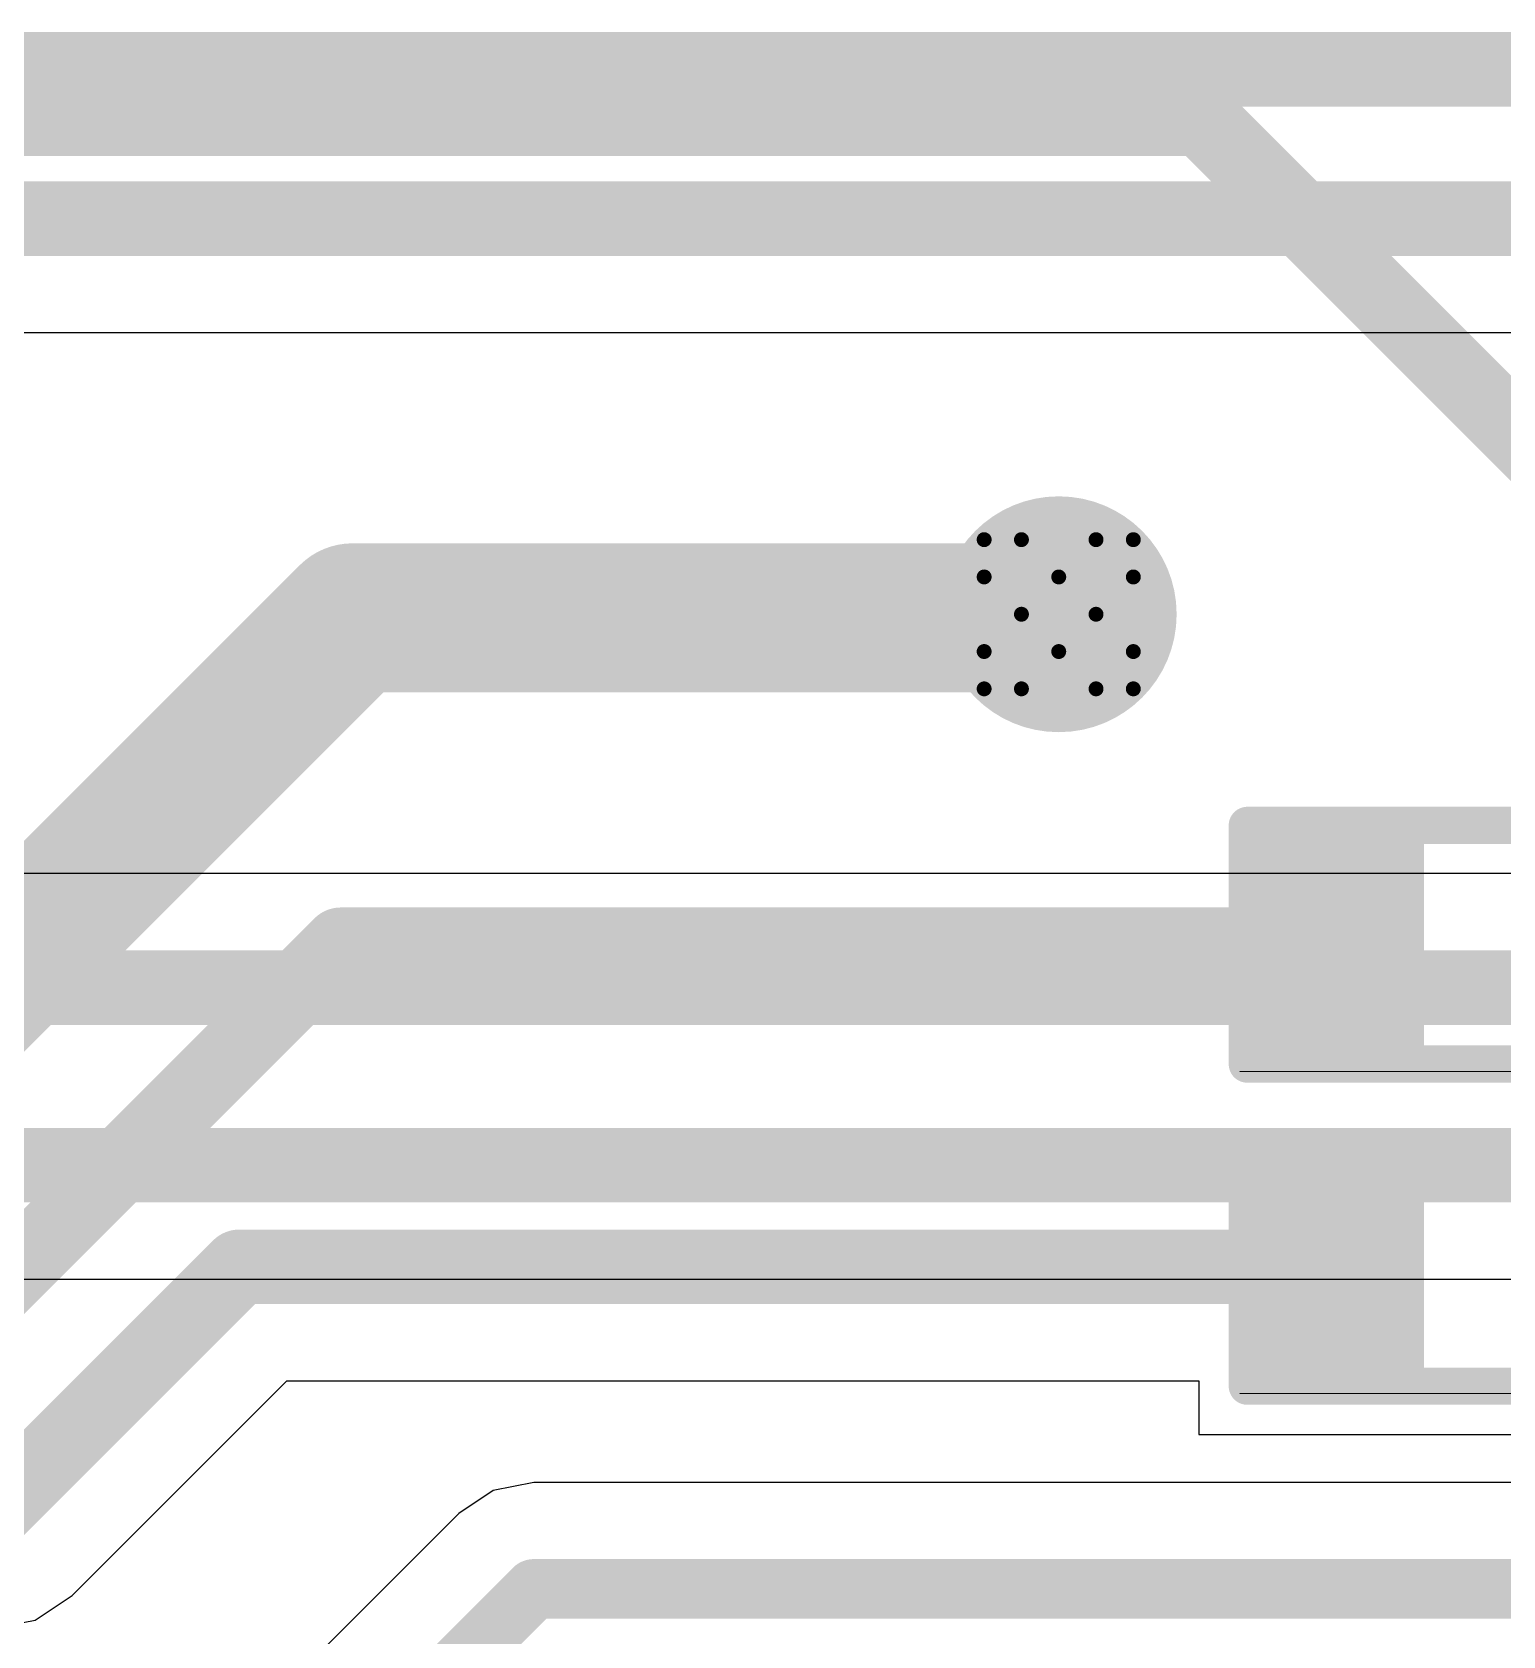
# Model space of a CAD drawing. Header units: inches. Extents: x 0 to 212, y 0 to 208.
# Drawn here: x 4.0354 to 4.2327, y 2.7401 to 2.9551 of the extents above; entities that cross this region are included whole.
import ezdxf

# ---------------------------------------------------------------- set-up
doc = ezdxf.new("R2010")
doc.units = ezdxf.units.IN
doc.header["$MEASUREMENT"] = 0
for name, color, linetype in [('Bottom Layer', 5, 'Continuous'), ('Bottom Solder', 6, 'Continuous'), ('Drill Drawing', 1, 'Continuous'), ('Top Layer', 1, 'Continuous'), ('Top Overlay', 2, 'Continuous'), ('Top Paste', 8, 'Continuous'), ('Top Solder', 216, 'Continuous'), ('Via Holes', 16, 'Continuous')]:
    doc.layers.add(name, color=color, linetype=linetype)

# ---------------------------------------------------------------- blocks, each defined once
blk = doc.blocks.new('R___0402_35')
at = {"layer": 'Top Layer'}
for points in [[(-0.0275, -0.0125), (-0.0275, 0.0125), (-0.0095, 0.0125), (-0.0095, -0.0125)], [(0.0095, -0.0125), (0.0095, 0.0125), (0.0275, 0.0125), (0.0275, -0.0125)]]:
    blk.add_hatch(color=1, dxfattribs=at).paths.add_polyline_path(points)
at = {"layer": 'Top Paste'}
for points in [[(-0.0275, -0.0125), (-0.0275, 0.0125), (-0.0095, 0.0125), (-0.0095, -0.0125)], [(0.0095, -0.0125), (0.0095, 0.0125), (0.0275, 0.0125), (0.0275, -0.0125)]]:
    blk.add_hatch(color=8, dxfattribs=at).paths.add_polyline_path(points)
at = {"layer": 'Top Solder'}
for points in [[(-0.02967, -0.01467), (-0.02967, 0.01467), (-0.00733, 0.01467), (-0.00733, -0.01467)], [(0.00733, -0.01467), (0.00733, 0.01467), (0.02967, 0.01467), (0.02967, -0.01467)]]:
    blk.add_hatch(color=216, dxfattribs=at).paths.add_polyline_path(points)
at = {"layer": 'Top Overlay'}
for points in [[(-0.031, 0.016, 0.005, 0.005, 0), (0.031, 0.016, 0.005, 0.005, 0)], [(-0.031, -0.016, 0.005, 0.005, 0), (-0.031, 0.016, 0.005, 0.005, 0)], [(0.031, -0.016, 0.005, 0.005, 0), (0.031, 0.016, 0.005, 0.005, 0)], [(-0.031, -0.016, 0.005, 0.005, 0), (0.031, -0.016, 0.005, 0.005, 0)], [(-0.032, -0.017, 0.000127, 0.000127, 0), (0.032, -0.017, 0.000127, 0.000127, 0)]]:
    blk.add_lwpolyline(points, format="xyseb", dxfattribs=at)
for points in [[(-0.03225, 0.016, 0.0025, 0.0025, 1), (-0.02975, 0.016, 0.0025, 0.0025, 1)], [(-0.03225, 0.016, 0.0025, 0.0025, 1), (-0.02975, 0.016, 0.0025, 0.0025, 1)], [(0.02975, 0.016, 0.0025, 0.0025, 1), (0.03225, 0.016, 0.0025, 0.0025, 1)], [(0.02975, 0.016, 0.0025, 0.0025, 1), (0.03225, 0.016, 0.0025, 0.0025, 1)], [(-0.03225, -0.016, 0.0025, 0.0025, 1), (-0.02975, -0.016, 0.0025, 0.0025, 1)], [(-0.03225, -0.016, 0.0025, 0.0025, 1), (-0.02975, -0.016, 0.0025, 0.0025, 1)], [(0.02975, -0.016, 0.0025, 0.0025, 1), (0.03225, -0.016, 0.0025, 0.0025, 1)], [(0.02975, -0.016, 0.0025, 0.0025, 1), (0.03225, -0.016, 0.0025, 0.0025, 1)], [(-0.03203, -0.017, 0.0000635, 0.0000635, 1), (-0.03197, -0.017, 0.0000635, 0.0000635, 1)], [(0.03197, -0.017, 0.0000635, 0.0000635, 1), (0.03203, -0.017, 0.0000635, 0.0000635, 1)]]:
    blk.add_lwpolyline(points, format="xyseb", close=True, dxfattribs=at)
blk = doc.blocks.new('R___0402_36')
at = {"layer": 'Top Layer'}
for points in [[(-0.0275, -0.0125), (-0.0275, 0.0125), (-0.0095, 0.0125), (-0.0095, -0.0125)], [(0.0095, -0.0125), (0.0095, 0.0125), (0.0275, 0.0125), (0.0275, -0.0125)]]:
    blk.add_hatch(color=1, dxfattribs=at).paths.add_polyline_path(points)
at = {"layer": 'Top Paste'}
for points in [[(-0.0275, -0.0125), (-0.0275, 0.0125), (-0.0095, 0.0125), (-0.0095, -0.0125)], [(0.0095, -0.0125), (0.0095, 0.0125), (0.0275, 0.0125), (0.0275, -0.0125)]]:
    blk.add_hatch(color=8, dxfattribs=at).paths.add_polyline_path(points)
at = {"layer": 'Top Solder'}
for points in [[(-0.02967, -0.01467), (-0.02967, 0.01467), (-0.00733, 0.01467), (-0.00733, -0.01467)], [(0.00733, -0.01467), (0.00733, 0.01467), (0.02967, 0.01467), (0.02967, -0.01467)]]:
    blk.add_hatch(color=216, dxfattribs=at).paths.add_polyline_path(points)
at = {"layer": 'Top Overlay'}
for points in [[(-0.031, 0.016, 0.005, 0.005, 0), (0.031, 0.016, 0.005, 0.005, 0)], [(-0.031, -0.016, 0.005, 0.005, 0), (-0.031, 0.016, 0.005, 0.005, 0)], [(0.031, -0.016, 0.005, 0.005, 0), (0.031, 0.016, 0.005, 0.005, 0)], [(-0.031, -0.016, 0.005, 0.005, 0), (0.031, -0.016, 0.005, 0.005, 0)], [(-0.032, -0.017, 0.000127, 0.000127, 0), (0.032, -0.017, 0.000127, 0.000127, 0)]]:
    blk.add_lwpolyline(points, format="xyseb", dxfattribs=at)
for points in [[(-0.03225, 0.016, 0.0025, 0.0025, 1), (-0.02975, 0.016, 0.0025, 0.0025, 1)], [(-0.03225, 0.016, 0.0025, 0.0025, 1), (-0.02975, 0.016, 0.0025, 0.0025, 1)], [(0.02975, 0.016, 0.0025, 0.0025, 1), (0.03225, 0.016, 0.0025, 0.0025, 1)], [(0.02975, 0.016, 0.0025, 0.0025, 1), (0.03225, 0.016, 0.0025, 0.0025, 1)], [(-0.03225, -0.016, 0.0025, 0.0025, 1), (-0.02975, -0.016, 0.0025, 0.0025, 1)], [(-0.03225, -0.016, 0.0025, 0.0025, 1), (-0.02975, -0.016, 0.0025, 0.0025, 1)], [(0.02975, -0.016, 0.0025, 0.0025, 1), (0.03225, -0.016, 0.0025, 0.0025, 1)], [(0.02975, -0.016, 0.0025, 0.0025, 1), (0.03225, -0.016, 0.0025, 0.0025, 1)], [(-0.03203, -0.017, 0.0000635, 0.0000635, 1), (-0.03197, -0.017, 0.0000635, 0.0000635, 1)], [(0.03197, -0.017, 0.0000635, 0.0000635, 1), (0.03203, -0.017, 0.0000635, 0.0000635, 1)]]:
    blk.add_lwpolyline(points, format="xyseb", close=True, dxfattribs=at)

msp = doc.modelspace()

# ---------------------------------------------------------------- hatches: boundary and pattern name
at = {"layer": 'Bottom Layer'}
h = msp.add_hatch(color=5, dxfattribs=at)
edge = h.paths.add_edge_path()
edge.add_arc((4.1731, 2.87705), 0.01181, 0, 360)
at = {"layer": 'Bottom Solder'}
h = msp.add_hatch(color=6, dxfattribs=at)
edge = h.paths.add_edge_path()
edge.add_arc((4.1731, 2.87705), 0.01581, 0, 360)
at = {"layer": 'Top Layer'}
h = msp.add_hatch(color=1, dxfattribs=at)
edge = h.paths.add_edge_path()
edge.add_arc((4.1731, 2.87705), 0.01181, 0, 360)
at = {"layer": 'Top Solder'}
h = msp.add_hatch(color=216, dxfattribs=at)
edge = h.paths.add_edge_path()
edge.add_arc((4.1731, 2.87705), 0.01581, 0, 360)
at = {"layer": 'Via Holes'}
h = msp.add_hatch(color=7, dxfattribs=at)
edge = h.paths.add_edge_path()
edge.add_arc((4.1731, 2.87705), 0.00591, 0, 360)

# ---------------------------------------------------------------- linework, layer by layer
at = {"layer": 'Bottom Layer'}
for p, q in [((3.95674, 2.91481), (4.49312, 2.91481)), ((4.50076, 2.8423), (3.75486, 2.8423)), ((3.7272, 2.7879), (4.51209, 2.7879))]:
    msp.add_line(p, q, dxfattribs=at)
for points in [[(3.07053, 2.9501, 0.01, 0.01, 0), (4.45478, 2.9501, 0.01, 0.01, 0)], [(3.6584, 2.9301, 0.01, 0.01, 0), (4.49312, 2.9301, 0.01, 0.01, 0)], [(3.7393, 2.827, 0.01, 0.01, 0), (4.5071, 2.827, 0.01, 0.01, 0)], [(3.71165, 2.80319, 0.01, 0.01, 0), (4.51209, 2.80319, 0.01, 0.01, 0)]]:
    msp.add_lwpolyline(points, format="xyseb", dxfattribs=at)
at = {"layer": 'Drill Drawing'}
for points in [[(4.1631, 2.88205, 0.002, 0.002, 0), (4.1631, 2.88705, 0.002, 0.002, 0)], [(4.1631, 2.88705, 0.002, 0.002, 0), (4.1681, 2.88705, 0.002, 0.002, 0)], [(4.1681, 2.88705, 0.002, 0.002, 0), (4.1731, 2.88205, 0.002, 0.002, 0)], [(4.1731, 2.88205, 0.002, 0.002, 0), (4.1781, 2.88705, 0.002, 0.002, 0)], [(4.1781, 2.88705, 0.002, 0.002, 0), (4.1831, 2.88705, 0.002, 0.002, 0)], [(4.1831, 2.88205, 0.002, 0.002, 0), (4.1831, 2.88705, 0.002, 0.002, 0)], [(4.1631, 2.88205, 0.002, 0.002, 0), (4.1681, 2.87705, 0.002, 0.002, 0)], [(4.1781, 2.87705, 0.002, 0.002, 0), (4.1831, 2.88205, 0.002, 0.002, 0)], [(4.1631, 2.87205, 0.002, 0.002, 0), (4.1681, 2.87705, 0.002, 0.002, 0)], [(4.1781, 2.87705, 0.002, 0.002, 0), (4.1831, 2.87205, 0.002, 0.002, 0)], [(4.1631, 2.86705, 0.002, 0.002, 0), (4.1631, 2.87205, 0.002, 0.002, 0)], [(4.1681, 2.86705, 0.002, 0.002, 0), (4.1731, 2.87205, 0.002, 0.002, 0)], [(4.1731, 2.87205, 0.002, 0.002, 0), (4.1781, 2.86705, 0.002, 0.002, 0)], [(4.1831, 2.86705, 0.002, 0.002, 0), (4.1831, 2.87205, 0.002, 0.002, 0)], [(4.1631, 2.86705, 0.002, 0.002, 0), (4.1681, 2.86705, 0.002, 0.002, 0)], [(4.1781, 2.86705, 0.002, 0.002, 0), (4.1831, 2.86705, 0.002, 0.002, 0)]]:
    msp.add_lwpolyline(points, format="xyseb", dxfattribs=at)
for points in [[(4.1626, 2.88705, 0.001, 0.001, 1), (4.1636, 2.88705, 0.001, 0.001, 1)], [(4.1626, 2.88705, 0.001, 0.001, 1), (4.1636, 2.88705, 0.001, 0.001, 1)], [(4.1676, 2.88705, 0.001, 0.001, 1), (4.1686, 2.88705, 0.001, 0.001, 1)], [(4.1676, 2.88705, 0.001, 0.001, 1), (4.1686, 2.88705, 0.001, 0.001, 1)], [(4.1776, 2.88705, 0.001, 0.001, 1), (4.1786, 2.88705, 0.001, 0.001, 1)], [(4.1776, 2.88705, 0.001, 0.001, 1), (4.1786, 2.88705, 0.001, 0.001, 1)], [(4.1826, 2.88705, 0.001, 0.001, 1), (4.1836, 2.88705, 0.001, 0.001, 1)], [(4.1826, 2.88705, 0.001, 0.001, 1), (4.1836, 2.88705, 0.001, 0.001, 1)], [(4.1626, 2.88205, 0.001, 0.001, 1), (4.1636, 2.88205, 0.001, 0.001, 1)], [(4.1626, 2.88205, 0.001, 0.001, 1), (4.1636, 2.88205, 0.001, 0.001, 1)], [(4.1726, 2.88205, 0.001, 0.001, 1), (4.1736, 2.88205, 0.001, 0.001, 1)], [(4.1726, 2.88205, 0.001, 0.001, 1), (4.1736, 2.88205, 0.001, 0.001, 1)], [(4.1826, 2.88205, 0.001, 0.001, 1), (4.1836, 2.88205, 0.001, 0.001, 1)], [(4.1826, 2.88205, 0.001, 0.001, 1), (4.1836, 2.88205, 0.001, 0.001, 1)], [(4.1676, 2.87705, 0.001, 0.001, 1), (4.1686, 2.87705, 0.001, 0.001, 1)], [(4.1676, 2.87705, 0.001, 0.001, 1), (4.1686, 2.87705, 0.001, 0.001, 1)], [(4.1776, 2.87705, 0.001, 0.001, 1), (4.1786, 2.87705, 0.001, 0.001, 1)], [(4.1776, 2.87705, 0.001, 0.001, 1), (4.1786, 2.87705, 0.001, 0.001, 1)], [(4.1626, 2.87205, 0.001, 0.001, 1), (4.1636, 2.87205, 0.001, 0.001, 1)], [(4.1626, 2.87205, 0.001, 0.001, 1), (4.1636, 2.87205, 0.001, 0.001, 1)], [(4.1726, 2.87205, 0.001, 0.001, 1), (4.1736, 2.87205, 0.001, 0.001, 1)], [(4.1726, 2.87205, 0.001, 0.001, 1), (4.1736, 2.87205, 0.001, 0.001, 1)], [(4.1826, 2.87205, 0.001, 0.001, 1), (4.1836, 2.87205, 0.001, 0.001, 1)], [(4.1826, 2.87205, 0.001, 0.001, 1), (4.1836, 2.87205, 0.001, 0.001, 1)], [(4.1626, 2.86705, 0.001, 0.001, 1), (4.1636, 2.86705, 0.001, 0.001, 1)], [(4.1626, 2.86705, 0.001, 0.001, 1), (4.1636, 2.86705, 0.001, 0.001, 1)], [(4.1676, 2.86705, 0.001, 0.001, 1), (4.1686, 2.86705, 0.001, 0.001, 1)], [(4.1676, 2.86705, 0.001, 0.001, 1), (4.1686, 2.86705, 0.001, 0.001, 1)], [(4.1776, 2.86705, 0.001, 0.001, 1), (4.1786, 2.86705, 0.001, 0.001, 1)], [(4.1776, 2.86705, 0.001, 0.001, 1), (4.1786, 2.86705, 0.001, 0.001, 1)], [(4.1826, 2.86705, 0.001, 0.001, 1), (4.1836, 2.86705, 0.001, 0.001, 1)], [(4.1826, 2.86705, 0.001, 0.001, 1), (4.1836, 2.86705, 0.001, 0.001, 1)]]:
    msp.add_lwpolyline(points, format="xyseb", close=True, dxfattribs=at)
at = {"layer": 'Top Layer'}
for p, q in [((4.04084, 2.74551), (4.06959, 2.77427)), ((4.06959, 2.77427), (4.19189, 2.77427)), ((4.19189, 2.77427), (4.19189, 2.76706)), ((4.19189, 2.76706), (4.26689, 2.76706)), ((4.09728, 2.75957), (4.09265, 2.75648)), ((4.10274, 2.76066), (4.09728, 2.75957)), ((4.28867, 2.76066), (4.10274, 2.76066)), ((4.10274, 2.76066), (4.10274, 2.76066)), ((4.09265, 2.75648), (4.0751, 2.73893)), ((4.09265, 2.75648), (4.09265, 2.75648)), ((4.03587, 2.7422), (4.04084, 2.74551)), ((4.03002, 2.74104), (4.03587, 2.7422))]:
    msp.add_line(p, q, dxfattribs=at)
for points in [[(3.96575, 2.94347, 0.01, 0.01, 0), (4.19225, 2.94347, 0.01, 0.01, 0)], [(4.19225, 2.94347, 0.01, 0.01, 0), (4.33029, 2.80544, 0.01, 0.01, 0)], [(4.01089, 2.80905, 0.02, 0.02, 0), (4.07841, 2.87656, 0.02, 0.02, 0)], [(4.07841, 2.87656, 0.02, 0.02, 0), (4.17261, 2.87656, 0.02, 0.02, 0)], [(4.17261, 2.87656, 0.02, 0.02, 0), (4.1731, 2.87705, 0.02, 0.02, 0)], [(4.02043, 2.77633, 0.01, 0.01, 0), (4.07684, 2.83274, 0.01, 0.01, 0)], [(4.07684, 2.83274, 0.01, 0.01, 0), (4.21089, 2.83274, 0.01, 0.01, 0)], [(4.03002, 2.75633, 0.01, 0.01, 0), (4.06325, 2.78956, 0.01, 0.01, 0)], [(4.06325, 2.78956, 0.01, 0.01, 0), (4.21089, 2.78956, 0.01, 0.01, 0)], [(4.0852, 2.72884, 0.008, 0.008, 0), (4.10274, 2.74638, 0.008, 0.008, 0)], [(4.10274, 2.74638, 0.008, 0.008, 0), (4.35333, 2.74638, 0.008, 0.008, 0)]]:
    msp.add_lwpolyline(points, format="xyseb", dxfattribs=at)
for points in [[(4.18975, 2.94347, 0.005, 0.005, 1), (4.19475, 2.94347, 0.005, 0.005, 1)], [(4.18975, 2.94347, 0.005, 0.005, 1), (4.19475, 2.94347, 0.005, 0.005, 1)], [(4.07341, 2.87656, 0.01, 0.01, 1), (4.08341, 2.87656, 0.01, 0.01, 1)], [(4.07341, 2.87656, 0.01, 0.01, 1), (4.08341, 2.87656, 0.01, 0.01, 1)], [(4.16761, 2.87656, 0.01, 0.01, 1), (4.17761, 2.87656, 0.01, 0.01, 1)], [(4.16761, 2.87656, 0.01, 0.01, 1), (4.17761, 2.87656, 0.01, 0.01, 1)], [(4.1681, 2.87705, 0.01, 0.01, 1), (4.1781, 2.87705, 0.01, 0.01, 1)], [(4.07434, 2.83274, 0.005, 0.005, 1), (4.07934, 2.83274, 0.005, 0.005, 1)], [(4.07434, 2.83274, 0.005, 0.005, 1), (4.07934, 2.83274, 0.005, 0.005, 1)], [(4.20839, 2.83274, 0.005, 0.005, 1), (4.21339, 2.83274, 0.005, 0.005, 1)], [(4.06075, 2.78956, 0.005, 0.005, 1), (4.06575, 2.78956, 0.005, 0.005, 1)], [(4.06075, 2.78956, 0.005, 0.005, 1), (4.06575, 2.78956, 0.005, 0.005, 1)], [(4.20839, 2.78956, 0.005, 0.005, 1), (4.21339, 2.78956, 0.005, 0.005, 1)], [(4.10074, 2.74638, 0.004, 0.004, 1), (4.10474, 2.74638, 0.004, 0.004, 1)], [(4.10074, 2.74638, 0.004, 0.004, 1), (4.10474, 2.74638, 0.004, 0.004, 1)]]:
    msp.add_lwpolyline(points, format="xyseb", close=True, dxfattribs=at)

# ---------------------------------------------------------------- block references
for name, p in [('R___0402_36', (4.22939, 2.83274)), ('R___0402_35', (4.22939, 2.78956))]:
    msp.add_blockref(name, p)

doc.saveas('drawing.dxf')
